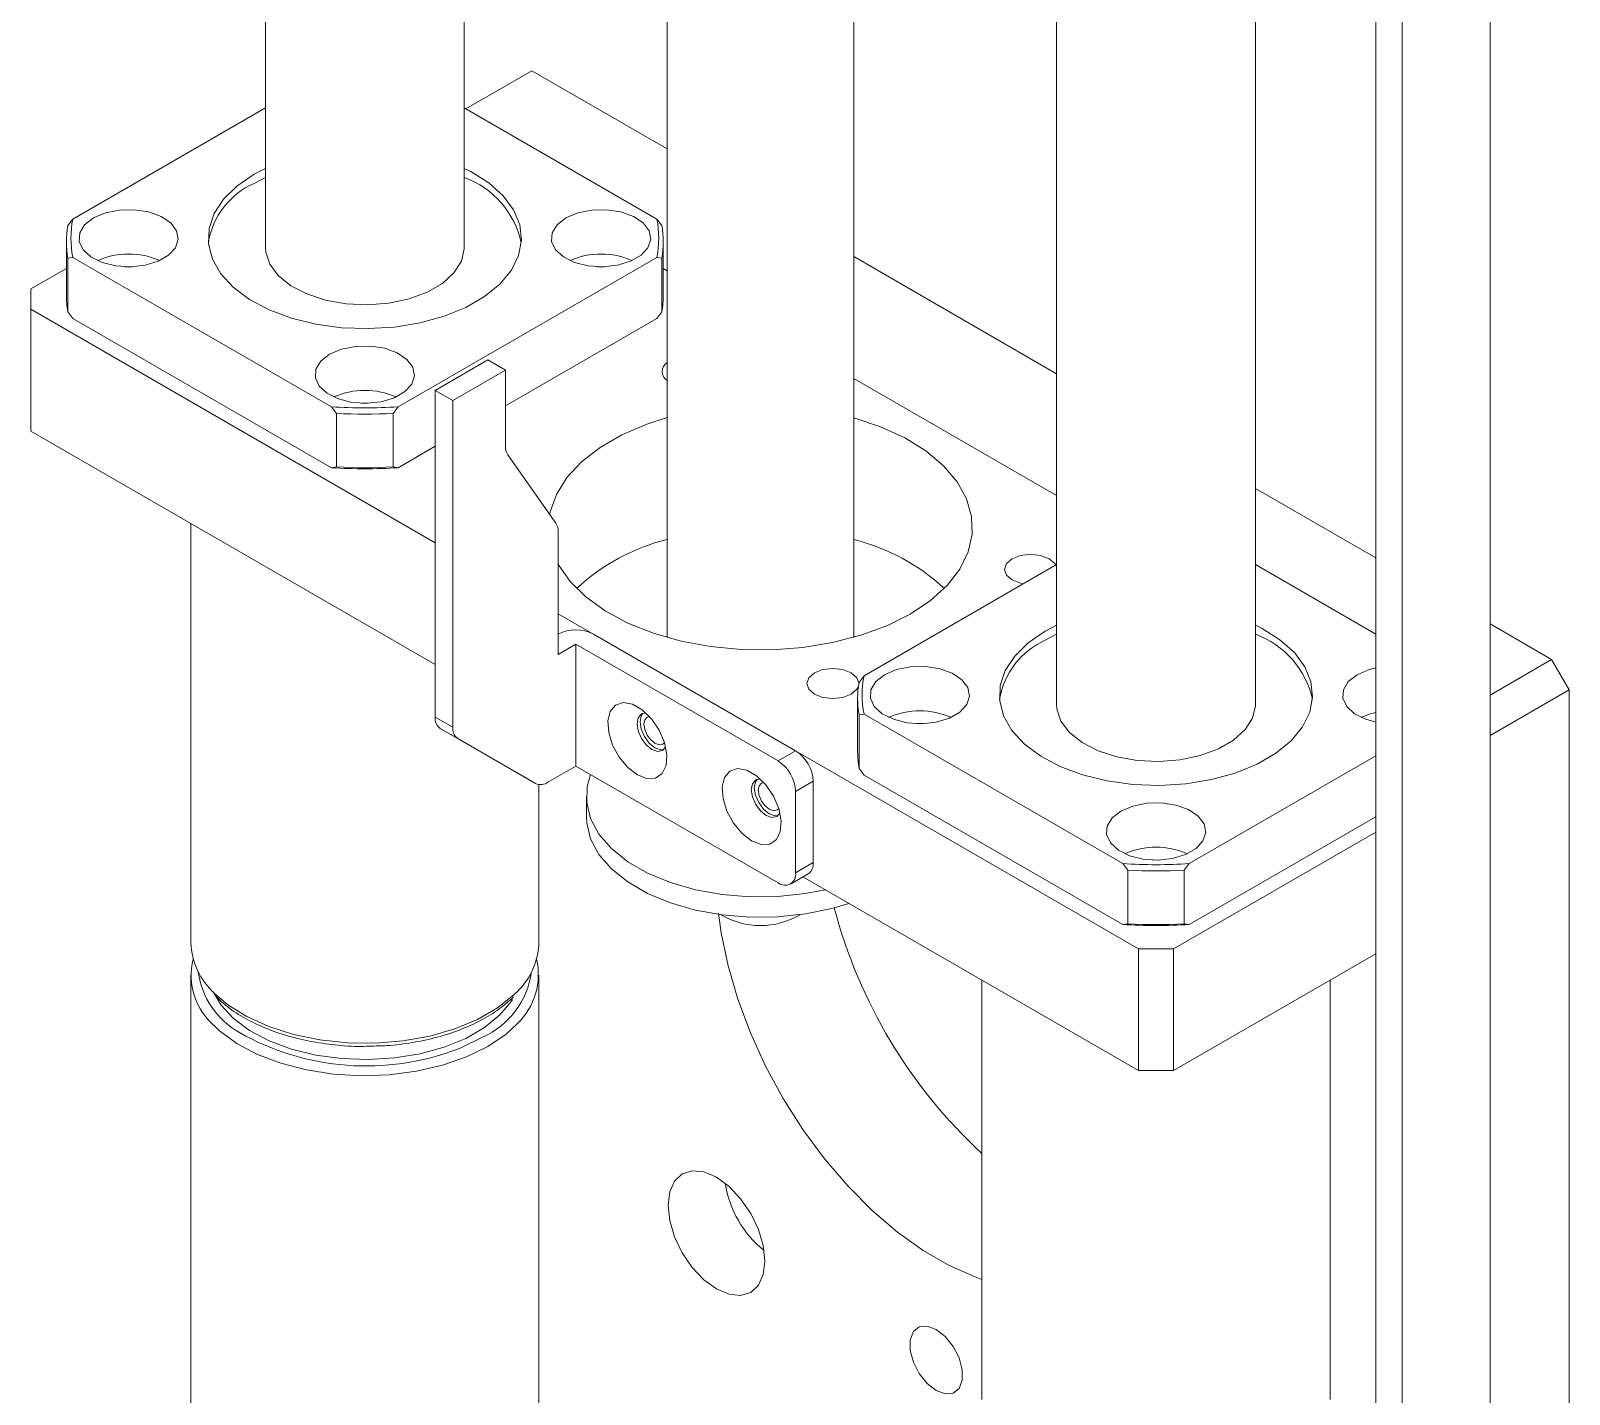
# Model space of a CAD drawing. Header units: millimetres. Extents: x 19 to 1665, y -46 to 1184.
# Drawn here: x 599 to 697.9, y 872.9 to 960.6 of the extents above; entities that cross this region are included whole.
import ezdxf

# ---------------------------------------------------------------- set-up
doc = ezdxf.new("R2010")
doc.units = ezdxf.units.MM
doc.header["$LTSCALE"] = 4

msp = doc.modelspace()

# ---------------------------------------------------------------- linework, layer by layer
at = {"color": 7, "linetype": 'Continuous', "lineweight": 18}
for p, q in [((685.504, 845.664), (685.504, 1021.384)), ((687.201, 844.685), (687.201, 1020.404)), ((614.05, 1002.211), (614.05, 946.647)), ((692.858, 847.95), (692.858, 1001.764)), ((626.85, 946.647), (626.85, 981.43)), ((677.762, 917.257), (677.762, 976.086)), ((664.962, 972.82), (664.962, 917.257)), ((639.906, 962.203), (639.906, 921.549)), ((651.906, 921.549), (651.906, 962.203)), ((631.198, 958.011), (626.956, 955.562)), ((639.906, 952.984), (631.198, 958.011)), ((614.05, 955.624), (601.659, 948.471)), ((639.241, 948.471), (626.85, 955.624)), ((614.05, 951.143), (613.322, 950.762)), ((601.336, 948.049), (601.659, 948.471)), ((639.241, 948.471), (639.564, 948.049)), ((601.25, 947), (601.25, 943.551)), ((639.65, 943.551), (639.65, 947)), ((601.659, 946), (601.336, 945.952)), ((601.336, 945.952), (601.336, 942.503)), ((601.659, 946), (618.31, 936.388)), ((622.59, 936.388), (639.241, 946)), ((639.564, 945.952), (639.241, 946)), ((639.564, 942.503), (639.564, 945.952)), ((664.962, 938.52), (651.906, 946.057)), ((598.954, 943.969), (601.25, 945.295)), ((639.65, 945.295), (639.906, 945.147)), ((598.954, 943.969), (598.954, 942.663)), ((624.975, 927.641), (598.954, 942.663)), ((598.954, 942.663), (598.954, 934.824)), ((601.336, 942.503), (601.659, 942.081)), ((639.241, 942.081), (639.564, 942.503)), ((601.659, 942.081), (618.31, 932.468)), ((629.501, 936.458), (639.241, 942.081)), ((628.37, 939.401), (624.975, 937.441)), ((626.107, 936.788), (629.501, 938.747)), ((628.37, 939.401), (629.501, 938.747)), ((629.501, 938.747), (629.501, 933.872)), ((651.906, 938.219), (664.962, 930.682)), ((624.975, 937.441), (626.107, 936.788)), ((624.975, 937.441), (624.975, 916.426)), ((626.107, 915.772), (626.107, 936.788)), ((618.634, 935.966), (618.31, 936.388)), ((618.634, 932.517), (618.634, 935.966)), ((622.59, 936.388), (622.266, 935.966)), ((622.266, 935.966), (622.266, 932.517)), ((624.975, 919.802), (598.954, 934.824)), ((622.59, 932.468), (624.975, 933.846)), ((629.653, 933.306), (632.744, 928.908)), ((618.31, 932.468), (618.634, 932.517)), ((622.266, 932.517), (622.59, 932.468)), ((685.504, 926.661), (677.762, 931.131)), ((609.25, 928.88), (609.25, 901.901)), ((632.895, 928.342), (632.895, 920.457)), ((664.962, 926.233), (652.571, 919.08)), ((685.504, 921.763), (677.762, 926.233)), ((670.23, 901.516), (632.895, 923.069)), ((635.158, 921.763), (648.169, 914.252)), ((664.962, 921.752), (664.234, 921.371)), ((696.818, 920.13), (692.858, 922.416)), ((632.895, 920.457), (634.026, 921.11)), ((634.026, 913.271), (634.026, 921.11)), ((634.026, 921.11), (647.037, 913.599)), ((692.858, 917.844), (696.818, 920.13)), ((696.818, 920.13), (697.949, 918.17)), ((652.248, 918.658), (652.571, 919.08)), ((697.949, 918.17), (692.858, 915.231)), ((697.949, 835.863), (697.949, 918.17)), ((652.162, 917.61), (652.162, 914.16)), ((624.975, 916.426), (626.107, 915.772)), ((652.571, 916.609), (652.248, 916.561)), ((652.248, 916.561), (652.248, 913.112)), ((652.571, 916.609), (669.222, 906.997)), ((626.438, 915.04), (625.307, 915.693)), ((630.301, 912.809), (625.307, 915.693)), ((626.438, 915.04), (631.432, 912.156)), ((647.037, 913.599), (648.169, 914.252)), ((673.501, 906.997), (685.504, 913.926)), ((630.301, 912.809), (631.432, 912.156)), ((632.232, 912.235), (634.026, 913.271)), ((647.037, 905.76), (634.026, 913.271)), ((652.248, 913.112), (652.571, 912.69)), ((631.65, 901.901), (631.65, 912.085)), ((649.3, 912.292), (648.169, 911.639)), ((649.3, 912.292), (649.3, 907.066)), ((652.571, 912.69), (669.222, 903.078)), ((634.706, 911.31), (634.706, 910.003)), ((648.169, 911.639), (648.169, 906.413)), ((673.501, 903.078), (685.504, 910.007)), ((685.504, 909.027), (672.493, 901.516)), ((648.169, 906.413), (649.3, 907.066)), ((669.545, 906.575), (669.222, 906.997)), ((673.501, 906.997), (673.178, 906.575)), ((647.837, 905.681), (648.969, 906.334)), ((670.23, 893.677), (648.637, 906.143)), ((669.545, 903.126), (669.545, 906.575)), ((673.178, 906.575), (673.178, 903.126)), ((669.222, 903.078), (669.545, 903.126)), ((673.178, 903.126), (673.501, 903.078)), ((670.23, 901.516), (672.493, 901.516)), ((670.23, 893.677), (670.23, 901.516)), ((672.493, 901.516), (672.493, 893.677)), ((685.504, 901.188), (672.493, 893.677)), ((609.25, 899.811), (609.25, 866.235)), ((631.65, 866.235), (631.65, 899.811)), ((660.162, 899.49), (660.162, 872.51)), ((682.562, 872.51), (682.562, 899.49)), ((672.493, 893.677), (670.23, 893.677))]:
    msp.add_line(p, q, dxfattribs=at)
at = {"color": 7, "linetype": 'Continuous', "lineweight": 18, "flags": 128}
for points in [[(614.05, 951.731), (613.322, 951.35), (612.22, 950.595), (611.355, 949.744), (610.751, 948.821), (610.427, 947.852), (610.39, 946.865), (610.644, 945.889), (611.179, 944.952), (611.981, 944.08), (613.026, 943.299), (614.285, 942.631), (615.722, 942.096), (617.294, 941.709), (618.958, 941.48), (620.664, 941.418), (622.364, 941.522), (624.009, 941.791), (625.552, 942.217), (626.947, 942.787), (628.156, 943.484), (629.144, 944.29), (629.881, 945.181), (630.347, 946.13), (630.528, 947.112), (630.419, 948.097), (630.023, 949.057), (629.352, 949.965), (628.425, 950.794), (627.269, 951.521), (626.85, 951.731)], [(602.987, 948.542), (602.421, 948.099), (602.106, 947.579), (602.07, 947.029), (602.317, 946.497), (602.824, 946.03), (603.548, 945.671), (604.422, 945.451), (605.37, 945.389), (606.307, 945.492), (607.15, 945.749), (607.825, 946.138), (608.27, 946.625), (608.448, 947.166), (608.341, 947.713), (607.96, 948.218), (607.337, 948.636), (606.53, 948.929), (605.608, 949.071), (604.655, 949.05), (603.755, 948.869), (602.987, 948.542)], [(633.387, 948.542), (632.821, 948.099), (632.506, 947.579), (632.47, 947.029), (632.717, 946.497), (633.224, 946.03), (633.948, 945.671), (634.822, 945.451), (635.77, 945.389), (636.707, 945.492), (637.55, 945.749), (638.225, 946.138), (638.67, 946.625), (638.848, 947.166), (638.741, 947.713), (638.36, 948.218), (637.737, 948.636), (636.93, 948.929), (636.008, 949.071), (635.055, 949.05), (634.155, 948.869), (633.387, 948.542)], [(626.85, 946.647), (626.848, 946.547), (626.661, 945.756), (626.184, 945.006), (625.438, 944.333), (624.46, 943.768), (623.294, 943.338), (621.995, 943.062), (620.623, 942.954), (619.244, 943.019), (617.921, 943.254), (616.716, 943.647), (615.686, 944.18), (614.879, 944.829), (614.332, 945.563), (614.071, 946.348), (614.05, 946.647)], [(605.03, 945.392), (605.25, 945.4), (605.47, 945.392)], [(635.43, 945.392), (635.65, 945.4), (635.87, 945.392)], [(618.187, 939.767), (617.621, 939.324), (617.306, 938.804), (617.27, 938.254), (617.517, 937.722), (618.024, 937.256), (618.748, 936.896), (619.622, 936.676), (620.57, 936.615), (621.507, 936.717), (622.35, 936.974), (623.025, 937.364), (623.47, 937.85), (623.648, 938.392), (623.541, 938.939), (623.16, 939.443), (622.537, 939.861), (621.73, 940.154), (620.808, 940.296), (619.855, 940.276), (618.955, 940.094), (618.187, 939.767)], [(620.23, 936.618), (620.45, 936.625), (620.67, 936.618)], [(632.346, 929.473), (632.377, 929.625), (632.775, 930.751), (633.452, 931.832), (634.395, 932.845), (635.583, 933.767), (636.991, 934.58), (638.589, 935.266), (639.906, 935.692)], [(651.906, 935.692), (651.92, 935.688), (653.638, 935.107), (655.192, 934.388), (656.548, 933.546), (657.677, 932.599), (658.555, 931.567), (659.163, 930.473), (659.489, 929.339), (659.525, 928.189), (659.271, 927.049), (658.733, 925.943), (657.921, 924.893), (656.852, 923.923), (655.551, 923.053)], [(662.105, 926.617), (661.74, 926.302), (661.613, 925.931), (661.74, 925.56), (662.105, 925.245), (662.65, 925.035), (662.825, 925)], [(664.906, 926.201), (664.845, 926.302), (664.48, 926.617), (663.935, 926.827), (663.293, 926.901), (662.65, 926.827), (662.105, 926.617)], [(655.551, 923.053), (654.044, 922.301), (652.363, 921.685), (650.545, 921.216), (648.628, 920.905), (646.653, 920.758), (644.662, 920.779), (642.697, 920.967), (640.801, 921.319), (639.014, 921.825), (637.374, 922.477), (635.915, 923.26), (634.669, 924.157), (633.663, 925.149), (632.918, 926.215), (632.895, 926.257)], [(664.962, 922.34), (664.234, 921.959), (663.132, 921.205), (662.267, 920.354), (661.663, 919.43), (661.338, 918.461), (661.302, 917.474), (661.555, 916.498), (662.09, 915.561), (662.892, 914.689), (663.938, 913.908), (665.197, 913.241), (666.634, 912.705), (668.206, 912.318), (669.869, 912.09), (671.576, 912.027), (673.276, 912.131), (674.921, 912.4), (676.463, 912.826), (677.859, 913.396), (679.068, 914.094), (680.055, 914.9), (680.792, 915.79), (681.258, 916.74), (681.439, 917.721), (681.331, 918.706), (680.935, 919.666), (680.264, 920.574), (679.337, 921.403), (678.18, 922.13), (677.762, 922.34)], [(653.899, 919.151), (653.333, 918.708), (653.017, 918.188), (652.982, 917.638), (653.229, 917.106), (653.736, 916.64), (654.459, 916.281), (655.333, 916.06), (656.281, 915.999), (657.219, 916.101), (658.062, 916.358), (658.736, 916.748), (659.182, 917.235), (659.359, 917.776), (659.253, 918.323), (658.871, 918.828), (658.249, 919.245), (657.441, 919.538), (656.52, 919.68), (655.567, 919.66), (654.666, 919.478), (653.899, 919.151)], [(649.377, 919.269), (649.012, 918.955), (648.885, 918.584), (649.012, 918.212), (649.377, 917.898), (649.922, 917.688), (650.565, 917.614), (651.207, 917.688), (651.753, 917.898), (652.117, 918.212), (652.209, 918.384)], [(652.243, 918.628), (652.117, 918.955), (651.753, 919.269), (651.207, 919.48), (650.565, 919.553), (649.922, 919.48), (649.377, 919.269)], [(684.299, 919.151), (683.733, 918.708), (683.417, 918.188), (683.382, 917.638), (683.629, 917.106), (684.136, 916.64), (684.859, 916.281), (685.504, 916.101)], [(685.504, 919.588), (685.066, 919.478), (684.299, 919.151)], [(637.986, 912.709), (638.603, 912.472), (639.154, 912.498), (639.577, 912.785), (639.829, 913.302), (639.88, 913.992), (639.727, 914.781), (639.385, 915.584), (638.891, 916.312), (638.299, 916.889), (637.673, 917.25), (637.082, 917.357), (636.588, 917.198), (636.246, 916.791), (636.092, 916.179), (636.144, 915.429), (636.395, 914.622), (636.819, 913.846), (637.369, 913.185), (637.986, 912.709)], [(677.762, 917.257), (677.759, 917.157), (677.573, 916.365), (677.095, 915.615), (676.35, 914.942), (675.371, 914.377), (674.205, 913.947), (672.906, 913.671), (671.535, 913.563), (670.156, 913.628), (668.833, 913.863), (667.628, 914.256), (666.598, 914.79), (665.79, 915.438), (665.244, 916.172), (664.983, 916.957), (664.962, 917.257)], [(685.504, 916.714), (685.066, 916.604), (684.551, 916.408)], [(638.538, 916.686), (638.245, 916.624), (638.037, 916.384), (637.964, 916.002), (638.037, 915.534), (638.245, 915.054), (638.557, 914.633), (638.925, 914.336)], [(638.348, 916.668), (638.229, 916.495), (638.156, 916.113), (638.229, 915.645), (638.438, 915.165), (638.75, 914.744), (639.118, 914.447)], [(638.755, 916.468), (638.618, 916.423), (638.464, 916.247), (638.411, 915.966), (638.464, 915.622), (638.618, 915.269), (638.847, 914.959), (639.118, 914.741)], [(655.941, 916.002), (656.162, 916.01), (656.382, 916.002)], [(639.118, 914.741), (639.388, 914.647), (639.618, 914.691), (639.725, 914.788)], [(638.925, 914.336), (639.293, 914.208), (639.605, 914.269), (639.805, 914.491)], [(639.118, 914.447), (639.486, 914.319), (639.695, 914.336)], [(645.34, 908.464), (645.957, 908.227), (646.508, 908.253), (646.931, 908.54), (647.183, 909.057), (647.234, 909.747), (647.081, 910.536), (646.739, 911.338), (646.245, 912.067), (645.653, 912.643), (645.027, 913.005), (644.436, 913.112), (643.942, 912.953), (643.6, 912.546), (643.446, 911.934), (643.498, 911.184), (643.749, 910.377), (644.173, 909.601), (644.723, 908.939), (645.34, 908.464)], [(650.079, 905.31), (648.805, 905.065), (647.032, 904.877), (645.23, 904.856), (643.445, 905.002), (641.724, 905.312), (640.112, 905.777), (638.649, 906.385), (637.375, 907.121), (636.321, 907.965), (635.516, 908.896), (634.98, 909.889), (634.726, 910.92), (634.763, 911.96), (634.976, 912.722)], [(645.892, 912.441), (645.599, 912.379), (645.391, 912.139), (645.318, 911.756), (645.391, 911.289), (645.599, 910.808), (645.911, 910.388), (646.279, 910.091)], [(645.702, 912.423), (645.583, 912.25), (645.51, 911.867), (645.583, 911.4), (645.792, 910.919), (646.104, 910.499), (646.472, 910.202)], [(646.109, 912.222), (645.972, 912.178), (645.818, 912.002), (645.764, 911.72), (645.818, 911.377), (645.972, 911.023), (646.201, 910.714), (646.472, 910.496)], [(669.099, 910.376), (668.533, 909.933), (668.217, 909.413), (668.182, 908.863), (668.429, 908.331), (668.936, 907.865), (669.659, 907.506), (670.533, 907.286), (671.481, 907.224), (672.419, 907.326), (673.262, 907.584), (673.936, 907.973), (674.382, 908.46), (674.559, 909.001), (674.453, 909.548), (674.071, 910.053), (673.449, 910.47), (672.641, 910.763), (671.72, 910.906), (670.767, 910.885), (669.866, 910.703), (669.099, 910.376)], [(651.596, 904.434), (650.502, 904.107), (648.805, 903.758), (647.032, 903.571), (645.23, 903.55), (643.445, 903.696), (641.724, 904.005), (640.112, 904.47), (638.649, 905.079), (637.375, 905.814), (636.321, 906.659), (635.516, 907.589), (634.98, 908.583), (634.726, 909.613), (634.706, 910.003)], [(646.279, 910.091), (646.647, 909.963), (646.959, 910.023), (647.159, 910.245)], [(646.472, 910.496), (646.742, 910.402), (646.972, 910.446), (647.079, 910.543)], [(646.472, 910.202), (646.84, 910.074), (647.048, 910.091)], [(671.141, 907.227), (671.362, 907.235), (671.582, 907.227)], [(643.206, 903.814), (643.381, 902.543), (643.822, 900.421), (644.452, 898.265), (645.261, 896.103), (646.238, 893.967), (647.369, 891.887), (648.638, 889.891), (650.028, 888.008), (651.519, 886.264), (653.089, 884.683), (654.718, 883.288), (656.382, 882.099), (658.057, 881.132), (659.721, 880.4), (660.162, 880.246)], [(610.706, 898.714), (611.179, 897.919), (611.981, 897.047), (613.026, 896.266), (614.285, 895.599), (615.722, 895.063), (617.294, 894.676), (618.958, 894.448), (620.664, 894.385), (622.364, 894.489), (624.009, 894.758), (625.552, 895.184), (626.947, 895.754), (628.156, 896.452), (629.144, 897.258), (629.881, 898.148), (629.951, 898.259)], [(610.77, 898.649), (611.634, 897.914), (612.856, 897.149), (614.275, 896.507), (615.853, 896.005), (617.551, 895.656), (619.324, 895.468), (621.126, 895.447), (622.911, 895.593), (624.632, 895.903), (626.244, 896.368), (627.707, 896.976), (628.981, 897.712), (630.035, 898.556), (630.094, 898.614)], [(628.37, 895.239), (626.997, 894.565), (625.454, 894.026), (623.782, 893.638), (622.024, 893.409), (620.224, 893.346), (618.431, 893.451), (616.69, 893.72), (615.046, 894.147), (613.543, 894.721), (612.218, 895.427), (611.106, 896.246), (610.823, 896.506)], [(630.284, 896.716), (629.537, 896.031), (628.37, 895.239)], [(626.424, 895.064), (626.679, 895.166), (628.03, 895.827)], [(643.077, 886.811), (642.272, 887.154), (641.522, 887.228), (640.877, 887.029), (640.383, 886.57), (640.072, 885.883), (639.966, 885.015), (640.072, 884.024), (640.383, 882.978), (640.877, 881.948), (641.522, 881.005), (642.272, 880.213), (643.077, 879.626), (643.883, 879.283), (644.633, 879.209), (645.277, 879.408), (645.772, 879.867), (646.083, 880.554), (646.189, 881.422), (646.083, 882.414), (645.772, 883.459), (645.277, 884.489), (644.633, 885.432), (643.883, 886.224), (643.077, 886.811)], [(657.22, 877.014), (657.8, 876.561), (658.31, 875.926), (658.689, 875.186), (658.891, 874.43), (658.891, 873.749), (658.689, 873.226), (658.31, 872.924), (657.8, 872.878), (657.22, 873.095), (656.639, 873.548), (656.129, 874.183), (655.75, 874.923), (655.548, 875.679), (655.548, 876.36), (655.75, 876.883), (656.129, 877.185), (656.639, 877.231), (657.22, 877.014)]]:
    msp.add_lwpolyline(points, dxfattribs=at)
at = {"color": 7, "linetype": 'Continuous', "lineweight": 18}
for centre, radius, start, end in [((615.387, 946.133), 5.069, 114.03364, 170.82048), ((624.862, 945.707), 5.788, 12.31193, 69.91496), ((607.888, 947.235), 6.35, 168.78211, 191.21789), ((633.012, 947.235), 6.35, 348.78211, 11.21789), ((607.682, 947), 6.432, 170.61705, 189.38295), ((633.218, 947), 6.432, 350.61705, 9.38295), ((605.25, 941.209), 5.01, 66.33984, 113.66016), ((635.65, 941.209), 5.01, 66.33984, 113.66016), ((607.7, 943.553), 6.45, 180.01656, 189.37335), ((633.2, 943.553), 6.45, 350.62665, 359.98344), ((640.268, 938.658), 0.687, 121.82702, 238.17298), ((620.45, 932.434), 5.01, 66.33984, 113.66016), ((620.45, 968.996), 32.678, 266.24553, 273.75447), ((620.45, 969.117), 33.201, 266.86368, 273.13632), ((630.482, 933.831), 0.982, 177.64852, 212.3492), ((620.45, 965.077), 32.678, 266.24553, 273.75447), ((620.45, 965.668), 33.201, 266.86368, 273.13632), ((631.914, 928.383), 0.982, 357.64852, 32.3492), ((643.11, 914.96), 13.286, 103.95364, 132.84141), ((648.669, 914.898), 13.354, 47.23382, 75.97112), ((634.026, 919.579), 2.459, 62.60967, 117.39033), ((675.774, 916.317), 5.788, 12.31193, 69.91496), ((666.298, 916.742), 5.069, 114.03364, 170.82048), ((658.8, 917.845), 6.35, 168.78211, 191.21789), ((658.594, 917.61), 6.432, 170.61705, 189.38295), ((656.162, 911.818), 5.01, 66.33984, 113.66016), ((625.777, 916.347), 0.805, 174.37962, 234.30196), ((626.908, 915.694), 0.805, 174.37962, 234.30196), ((646.844, 912.18), 2.459, 2.60548, 57.39452), ((658.612, 914.162), 6.45, 180.01656, 189.37335), ((645.712, 911.527), 2.459, 2.60548, 57.39452), ((631.764, 912.889), 0.805, 245.68605, 305.61817), ((671.362, 903.044), 5.01, 66.33984, 113.66016), ((648.539, 906.969), 0.767, 304.05635, 7.25583), ((671.362, 939.605), 32.678, 266.24553, 273.75447), ((647.479, 906.301), 0.699, 230.79671, 9.21404), ((671.362, 939.727), 33.201, 266.86368, 273.13632), ((682.492, 912.525), 32.917, 194.7417, 227.28153), ((645.906, 908.04), 5.027, 239.52625, 300.47375), ((671.362, 935.686), 32.678, 266.24553, 273.75447), ((671.362, 936.277), 33.201, 266.86368, 273.13632), ((613.963, 902.123), 4.718, 182.69079, 227.41195), ((627.078, 902.053), 4.575, 311.25162, 358.09751), ((613.615, 899.83), 4.341, 166.32943, 229.97023), ((627.229, 899.865), 4.387, 314.13779, 13.05597), ((614.967, 900.732), 5.28, 187.75047, 240.75619), ((625.846, 900.728), 5.366, 294.01444, 352.41269), ((620.528, 910.456), 16.482, 240.402, 290.96001), ((650.511, 887.51), 6.958, 188.93214, 231.06248)]:
    msp.add_arc(centre, radius, start, end, dxfattribs=at)
for points, knots in [([(610.864, 898.461), (611.067, 898.261), (611.564, 897.772), (612.588, 897.103), (613.877, 896.456), (615.323, 895.936), (616.881, 895.548), (618.518, 895.311), (619.884, 895.212), (620.688, 895.246), (620.933, 895.257)], [0, 0, 0, 0, 0.097118, 0.237072, 0.37759, 0.518112, 0.658481, 0.798698, 0.938819, 1, 1, 1, 1]), ([(620.933, 895.257), (621.249, 895.262), (622.126, 895.278), (623.537, 895.466), (625.123, 895.805), (626.606, 896.288), (627.948, 896.899), (629.115, 897.604), (629.72, 898.152), (630.012, 898.416)], [0, 0, 0, 0, 0.086431, 0.239921, 0.393537, 0.547373, 0.701511, 0.855996, 1, 1, 1, 1])]:
    msp.add_open_spline(points, degree=3, knots=knots, dxfattribs=at)

doc.saveas('drawing.dxf')
